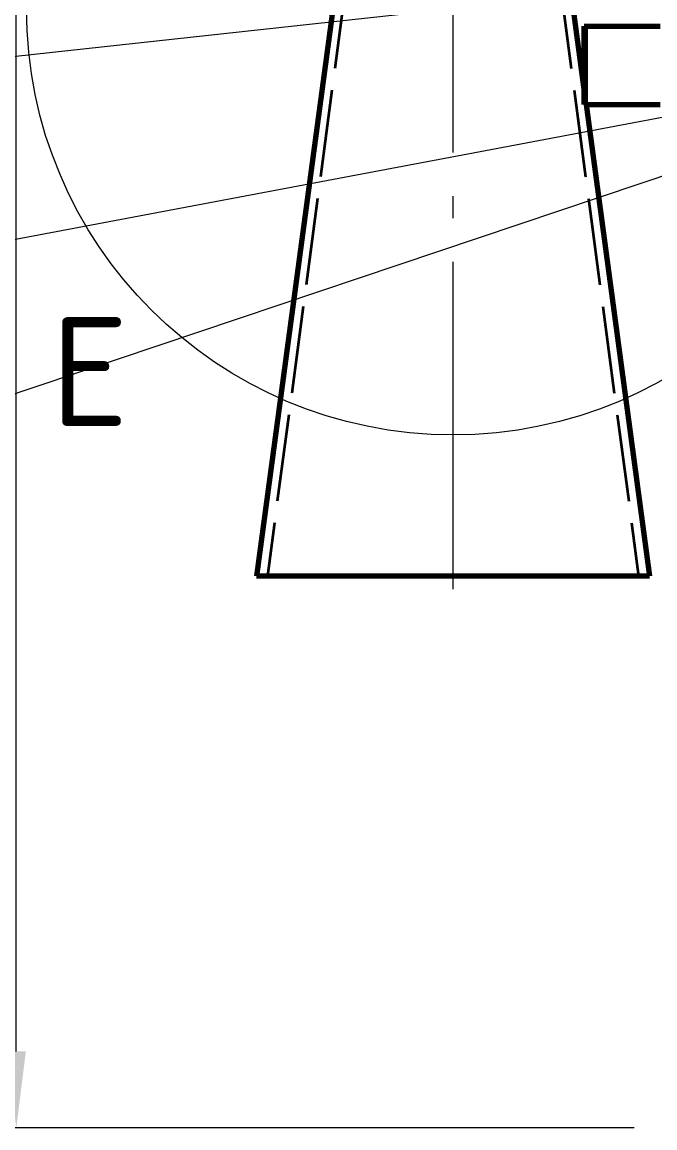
# Model space of a CAD drawing. Header units: millimetres. Extents: x 0 to 2208, y 0 to 420.
# Drawn here: x 69.8 to 98.8, y 102.4 to 153.1 of the extents above; entities that cross this region are included whole.
import ezdxf
from ezdxf.enums import TextEntityAlignment as Align

# ---------------------------------------------------------------- set-up
doc = ezdxf.new("R2010")
doc.units = ezdxf.units.MM
doc.linetypes.add('IRAM-E-TRAZOS', pattern=[5, 4, -1])
doc.linetypes.add('IRAM-F-TRAZO-PUNTO', pattern=[20, 15, -2, 1, -2])
for name, color, linetype, lineweight in [('01-VISIBLE', 7, 'CONTINUOUS', 70), ('02-OCULTA', 4, 'IRAM-E-TRAZOS', 35), ('03-EJE', 1, 'IRAM-F-TRAZO-PUNTO', 18), ('04-COTA', 3, 'CONTINUOUS', 18), ('06-TEXTO', 7, 'CONTINUOUS', 25), ('08-FINA', 5, 'CONTINUOUS', 18)]:
    doc.layers.add(name, color=color, linetype=linetype, lineweight=lineweight)
doc.styles.add('ISO3098', font='isocpeur.ttf')
doc.dimstyles.new('FLAMA-IRAM', dxfattribs={"dimtxt": 3.5, "dimasz": 3.5, "dimexe": 2, "dimexo": 1.5, "dimgap": 1, "dimtad": 1, "dimdec": 1, "dimtxsty": 'ISO3098', "dimblk": 'IRAM_FLECHA', "dimblk1": 'IRAM_FLECHA', "dimblk2": 'IRAM_FLECHA', "dimcen": 2.5, "dimclrd": 256, "dimclre": 256, "dimclrt": 256, "dimazin": 3, "dimtfac": 1, "dimtmove": 0, "dimatfit": 3, "dimlwd": 18, "dimlwe": 18})

# ---------------------------------------------------------------- blocks, each defined once
blk = doc.blocks.new('IRAM_FLECHA')
blk.add_solid([(0, 0), (-1, 0.125), (-1, -0.125)])

msp = doc.modelspace()

# ---------------------------------------------------------------- linework, layer by layer
at = {"layer": '01-VISIBLE'}
for p, q in [((87.378, 178.68), (80.513, 127.68)), ((91.648, 178.68), (95.527, 149.864)), ((95.527, 152.88), (99.003, 152.88)), ((95.527, 149.28), (95.527, 152.88)), ((95.527, 149.28), (99.003, 149.28)), ((95.605, 149.28), (98.513, 127.68))]:
    msp.add_line(p, q, dxfattribs=at)
msp.add_lwpolyline([(98.513, 127.68), (98.413, 127.68), (98.313, 127.68), (98.213, 127.68), (98.113, 127.68), (98.013, 127.68), (97.913, 127.68), (97.813, 127.68), (97.713, 127.68), (97.613, 127.68), (97.513, 127.68), (97.413, 127.68), (97.313, 127.68), (97.213, 127.68), (97.113, 127.68), (97.013, 127.68), (96.913, 127.68), (96.813, 127.68), (96.713, 127.68), (96.613, 127.68), (96.513, 127.68), (96.413, 127.68), (96.313, 127.68), (96.213, 127.68), (96.113, 127.68), (96.013, 127.68), (95.913, 127.68), (95.813, 127.68), (95.713, 127.68), (95.613, 127.68), (95.513, 127.68), (95.413, 127.68), (95.313, 127.68), (95.213, 127.68), (95.113, 127.68), (95.013, 127.68), (94.913, 127.68), (94.813, 127.68), (94.713, 127.68), (94.613, 127.68), (94.513, 127.68), (94.413, 127.68), (94.313, 127.68), (94.213, 127.68), (94.113, 127.68), (94.013, 127.68), (93.913, 127.68), (93.813, 127.68), (93.713, 127.68), (93.613, 127.68), (93.513, 127.68), (93.413, 127.68), (93.313, 127.68), (93.213, 127.68), (93.113, 127.68), (93.013, 127.68), (92.913, 127.68), (92.813, 127.68), (92.713, 127.68), (92.613, 127.68), (92.513, 127.68), (92.413, 127.68), (92.313, 127.68), (92.213, 127.68), (92.113, 127.68), (92.013, 127.68), (91.913, 127.68), (91.813, 127.68), (91.713, 127.68), (91.613, 127.68), (91.513, 127.68), (91.413, 127.68), (91.313, 127.68), (91.213, 127.68), (91.113, 127.68), (91.013, 127.68), (90.913, 127.68), (90.813, 127.68), (90.713, 127.68), (90.613, 127.68), (90.513, 127.68), (90.413, 127.68), (90.313, 127.68), (90.213, 127.68), (90.113, 127.68), (90.013, 127.68), (89.913, 127.68), (89.813, 127.68), (89.713, 127.68), (89.613, 127.68), (89.513, 127.68), (89.413, 127.68), (89.313, 127.68), (89.213, 127.68), (89.113, 127.68), (89.013, 127.68), (88.913, 127.68), (88.813, 127.68), (88.713, 127.68), (88.613, 127.68), (88.513, 127.68), (88.413, 127.68), (88.313, 127.68), (88.213, 127.68), (88.113, 127.68), (88.013, 127.68), (87.913, 127.68), (87.813, 127.68), (87.713, 127.68), (87.613, 127.68), (87.513, 127.68), (87.413, 127.68), (87.313, 127.68), (87.213, 127.68), (87.113, 127.68), (87.013, 127.68), (86.913, 127.68), (86.813, 127.68), (86.713, 127.68), (86.613, 127.68), (86.513, 127.68), (86.413, 127.68), (86.313, 127.68), (86.213, 127.68), (86.113, 127.68), (86.013, 127.68), (85.913, 127.68), (85.813, 127.68), (85.713, 127.68), (85.613, 127.68), (85.513, 127.68), (85.413, 127.68), (85.313, 127.68), (85.213, 127.68), (85.113, 127.68), (85.013, 127.68), (84.913, 127.68), (84.813, 127.68), (84.713, 127.68), (84.613, 127.68), (84.513, 127.68), (84.413, 127.68), (84.313, 127.68), (84.213, 127.68), (84.113, 127.68), (84.013, 127.68), (83.913, 127.68), (83.813, 127.68), (83.713, 127.68), (83.613, 127.68), (83.513, 127.68), (83.413, 127.68), (83.313, 127.68), (83.213, 127.68), (83.113, 127.68), (83.013, 127.68), (82.913, 127.68), (82.813, 127.68), (82.713, 127.68), (82.613, 127.68), (82.513, 127.68), (82.413, 127.68), (82.313, 127.68), (82.213, 127.68), (82.113, 127.68), (82.013, 127.68), (81.913, 127.68), (81.813, 127.68), (81.713, 127.68), (81.613, 127.68), (81.513, 127.68), (81.413, 127.68), (81.313, 127.68), (81.213, 127.68), (81.113, 127.68), (81.013, 127.68), (80.913, 127.68), (80.813, 127.68), (80.713, 127.68), (80.613, 127.68), (80.513, 127.68)], dxfattribs=at)
at = {"layer": '02-OCULTA'}
for p, q in [((87.913, 179.68), (81.013, 127.68)), ((91.113, 179.68), (98.013, 127.68)), ((95.527, 149.28), (95.527, 152.88)), ((95.527, 152.88), (99.003, 152.88)), ((95.645, 149.28), (95.645, 152.88)), ((95.527, 149.864), (95.605, 149.28)), ((95.527, 149.28), (99.003, 149.28))]:
    msp.add_line(p, q, dxfattribs=at)
for points in [[(95.527, 152.88), (95.547, 152.88), (95.566, 152.88), (95.586, 152.88), (95.606, 152.88), (95.626, 152.88), (95.645, 152.88)], [(95.645, 152.88), (95.626, 152.88), (95.606, 152.88), (95.586, 152.88), (95.566, 152.88), (95.547, 152.88), (95.527, 152.88)], [(95.527, 149.28), (95.547, 149.28), (95.566, 149.28), (95.586, 149.28), (95.606, 149.28), (95.626, 149.28), (95.645, 149.28)], [(95.645, 149.28), (95.626, 149.28), (95.606, 149.28), (95.586, 149.28), (95.566, 149.28), (95.547, 149.28), (95.527, 149.28)], [(80.513, 127.68), (80.613, 127.68), (80.713, 127.68), (80.813, 127.68), (80.913, 127.68), (81.013, 127.68), (81.113, 127.68), (81.213, 127.68), (81.313, 127.68), (81.413, 127.68), (81.513, 127.68), (81.613, 127.68), (81.713, 127.68), (81.813, 127.68), (81.913, 127.68), (82.013, 127.68), (82.113, 127.68), (82.213, 127.68), (82.313, 127.68), (82.413, 127.68), (82.513, 127.68), (82.613, 127.68), (82.713, 127.68), (82.813, 127.68), (82.913, 127.68), (83.013, 127.68), (83.113, 127.68), (83.213, 127.68), (83.313, 127.68), (83.413, 127.68), (83.513, 127.68), (83.613, 127.68), (83.713, 127.68), (83.813, 127.68), (83.913, 127.68), (84.013, 127.68), (84.113, 127.68), (84.213, 127.68), (84.313, 127.68), (84.413, 127.68), (84.513, 127.68), (84.613, 127.68), (84.713, 127.68), (84.813, 127.68), (84.913, 127.68), (85.013, 127.68), (85.113, 127.68), (85.213, 127.68), (85.313, 127.68), (85.413, 127.68), (85.513, 127.68), (85.613, 127.68), (85.713, 127.68), (85.813, 127.68), (85.913, 127.68), (86.013, 127.68), (86.113, 127.68), (86.213, 127.68), (86.313, 127.68), (86.413, 127.68), (86.513, 127.68), (86.613, 127.68), (86.713, 127.68), (86.813, 127.68), (86.913, 127.68), (87.013, 127.68), (87.113, 127.68), (87.213, 127.68), (87.313, 127.68), (87.413, 127.68), (87.513, 127.68), (87.613, 127.68), (87.713, 127.68), (87.813, 127.68), (87.913, 127.68), (88.013, 127.68), (88.113, 127.68), (88.213, 127.68), (88.313, 127.68), (88.413, 127.68), (88.513, 127.68), (88.613, 127.68), (88.713, 127.68), (88.813, 127.68), (88.913, 127.68), (89.013, 127.68), (89.113, 127.68), (89.213, 127.68), (89.313, 127.68), (89.413, 127.68), (89.513, 127.68), (89.613, 127.68), (89.713, 127.68), (89.813, 127.68), (89.913, 127.68), (90.013, 127.68), (90.113, 127.68), (90.213, 127.68), (90.313, 127.68), (90.413, 127.68), (90.513, 127.68), (90.613, 127.68), (90.713, 127.68), (90.813, 127.68), (90.913, 127.68), (91.013, 127.68), (91.113, 127.68), (91.213, 127.68), (91.313, 127.68), (91.413, 127.68), (91.513, 127.68), (91.613, 127.68), (91.713, 127.68), (91.813, 127.68), (91.913, 127.68), (92.013, 127.68), (92.113, 127.68), (92.213, 127.68), (92.313, 127.68), (92.413, 127.68), (92.513, 127.68), (92.613, 127.68), (92.713, 127.68), (92.813, 127.68), (92.913, 127.68), (93.013, 127.68), (93.113, 127.68), (93.213, 127.68), (93.313, 127.68), (93.413, 127.68), (93.513, 127.68), (93.613, 127.68), (93.713, 127.68), (93.813, 127.68), (93.913, 127.68), (94.013, 127.68), (94.113, 127.68), (94.213, 127.68), (94.313, 127.68), (94.413, 127.68), (94.513, 127.68), (94.613, 127.68), (94.713, 127.68), (94.813, 127.68), (94.913, 127.68), (95.013, 127.68), (95.113, 127.68), (95.213, 127.68), (95.313, 127.68), (95.413, 127.68), (95.513, 127.68), (95.613, 127.68), (95.713, 127.68), (95.813, 127.68), (95.913, 127.68), (96.013, 127.68), (96.113, 127.68), (96.213, 127.68), (96.313, 127.68), (96.413, 127.68), (96.513, 127.68), (96.613, 127.68), (96.713, 127.68), (96.813, 127.68), (96.913, 127.68), (97.013, 127.68), (97.113, 127.68), (97.213, 127.68), (97.313, 127.68), (97.413, 127.68), (97.513, 127.68), (97.613, 127.68), (97.713, 127.68), (97.813, 127.68), (97.913, 127.68), (98.013, 127.68), (98.113, 127.68), (98.213, 127.68), (98.313, 127.68), (98.413, 127.68), (98.513, 127.68)], [(81.013, 127.68), (81.113, 127.68), (81.213, 127.68), (81.313, 127.68), (81.413, 127.68), (81.513, 127.68), (81.613, 127.68), (81.713, 127.68), (81.813, 127.68), (81.913, 127.68), (82.013, 127.68), (82.113, 127.68), (82.213, 127.68), (82.313, 127.68), (82.413, 127.68), (82.513, 127.68), (82.613, 127.68), (82.713, 127.68), (82.813, 127.68), (82.913, 127.68), (83.013, 127.68), (83.113, 127.68), (83.213, 127.68), (83.313, 127.68), (83.413, 127.68), (83.513, 127.68), (83.613, 127.68), (83.713, 127.68), (83.813, 127.68), (83.913, 127.68), (84.013, 127.68), (84.113, 127.68), (84.213, 127.68), (84.313, 127.68), (84.413, 127.68), (84.513, 127.68), (84.613, 127.68), (84.713, 127.68), (84.813, 127.68), (84.913, 127.68), (85.013, 127.68), (85.113, 127.68), (85.213, 127.68), (85.313, 127.68), (85.413, 127.68), (85.513, 127.68), (85.613, 127.68), (85.713, 127.68), (85.813, 127.68), (85.913, 127.68), (86.013, 127.68), (86.113, 127.68), (86.213, 127.68), (86.313, 127.68), (86.413, 127.68), (86.513, 127.68), (86.613, 127.68), (86.713, 127.68), (86.813, 127.68), (86.913, 127.68), (87.013, 127.68), (87.113, 127.68), (87.213, 127.68), (87.313, 127.68), (87.413, 127.68), (87.513, 127.68), (87.613, 127.68), (87.713, 127.68), (87.813, 127.68), (87.913, 127.68), (88.013, 127.68), (88.113, 127.68), (88.213, 127.68), (88.313, 127.68), (88.413, 127.68), (88.513, 127.68), (88.613, 127.68), (88.713, 127.68), (88.813, 127.68), (88.913, 127.68), (89.013, 127.68), (89.113, 127.68), (89.213, 127.68), (89.313, 127.68), (89.413, 127.68), (89.513, 127.68), (89.613, 127.68), (89.713, 127.68), (89.813, 127.68), (89.913, 127.68), (90.013, 127.68), (90.113, 127.68), (90.213, 127.68), (90.313, 127.68), (90.413, 127.68), (90.513, 127.68), (90.613, 127.68), (90.713, 127.68), (90.813, 127.68), (90.913, 127.68), (91.013, 127.68), (91.113, 127.68), (91.213, 127.68), (91.313, 127.68), (91.413, 127.68), (91.513, 127.68), (91.613, 127.68), (91.713, 127.68), (91.813, 127.68), (91.913, 127.68), (92.013, 127.68), (92.113, 127.68), (92.213, 127.68), (92.313, 127.68), (92.413, 127.68), (92.513, 127.68), (92.613, 127.68), (92.713, 127.68), (92.813, 127.68), (92.913, 127.68), (93.013, 127.68), (93.113, 127.68), (93.213, 127.68), (93.313, 127.68), (93.413, 127.68), (93.513, 127.68), (93.613, 127.68), (93.713, 127.68), (93.813, 127.68), (93.913, 127.68), (94.013, 127.68), (94.113, 127.68), (94.213, 127.68), (94.313, 127.68), (94.413, 127.68), (94.513, 127.68), (94.613, 127.68), (94.713, 127.68), (94.813, 127.68), (94.913, 127.68), (95.013, 127.68), (95.113, 127.68), (95.213, 127.68), (95.313, 127.68), (95.413, 127.68), (95.513, 127.68), (95.613, 127.68), (95.713, 127.68), (95.813, 127.68), (95.913, 127.68), (96.013, 127.68), (96.113, 127.68), (96.213, 127.68), (96.313, 127.68), (96.413, 127.68), (96.513, 127.68), (96.613, 127.68), (96.713, 127.68), (96.813, 127.68), (96.913, 127.68), (97.013, 127.68), (97.113, 127.68), (97.213, 127.68), (97.313, 127.68), (97.413, 127.68), (97.513, 127.68), (97.613, 127.68), (97.713, 127.68), (97.813, 127.68), (97.913, 127.68), (98.013, 127.68)], [(98.013, 127.68), (97.913, 127.68), (97.813, 127.68), (97.713, 127.68), (97.613, 127.68), (97.513, 127.68), (97.413, 127.68), (97.313, 127.68), (97.213, 127.68), (97.113, 127.68), (97.013, 127.68), (96.913, 127.68), (96.813, 127.68), (96.713, 127.68), (96.613, 127.68), (96.513, 127.68), (96.413, 127.68), (96.313, 127.68), (96.213, 127.68), (96.113, 127.68), (96.013, 127.68), (95.913, 127.68), (95.813, 127.68), (95.713, 127.68), (95.613, 127.68), (95.513, 127.68), (95.413, 127.68), (95.313, 127.68), (95.213, 127.68), (95.113, 127.68), (95.013, 127.68), (94.913, 127.68), (94.813, 127.68), (94.713, 127.68), (94.613, 127.68), (94.513, 127.68), (94.413, 127.68), (94.313, 127.68), (94.213, 127.68), (94.113, 127.68), (94.013, 127.68), (93.913, 127.68), (93.813, 127.68), (93.713, 127.68), (93.613, 127.68), (93.513, 127.68), (93.413, 127.68), (93.313, 127.68), (93.213, 127.68), (93.113, 127.68), (93.013, 127.68), (92.913, 127.68), (92.813, 127.68), (92.713, 127.68), (92.613, 127.68), (92.513, 127.68), (92.413, 127.68), (92.313, 127.68), (92.213, 127.68), (92.113, 127.68), (92.013, 127.68), (91.913, 127.68), (91.813, 127.68), (91.713, 127.68), (91.613, 127.68), (91.513, 127.68), (91.413, 127.68), (91.313, 127.68), (91.213, 127.68), (91.113, 127.68), (91.013, 127.68), (90.913, 127.68), (90.813, 127.68), (90.713, 127.68), (90.613, 127.68), (90.513, 127.68), (90.413, 127.68), (90.313, 127.68), (90.213, 127.68), (90.113, 127.68), (90.013, 127.68), (89.913, 127.68), (89.813, 127.68), (89.713, 127.68), (89.613, 127.68), (89.513, 127.68), (89.413, 127.68), (89.313, 127.68), (89.213, 127.68), (89.113, 127.68), (89.013, 127.68), (88.913, 127.68), (88.813, 127.68), (88.713, 127.68), (88.613, 127.68), (88.513, 127.68), (88.413, 127.68), (88.313, 127.68), (88.213, 127.68), (88.113, 127.68), (88.013, 127.68), (87.913, 127.68), (87.813, 127.68), (87.713, 127.68), (87.613, 127.68), (87.513, 127.68), (87.413, 127.68), (87.313, 127.68), (87.213, 127.68), (87.113, 127.68), (87.013, 127.68), (86.913, 127.68), (86.813, 127.68), (86.713, 127.68), (86.613, 127.68), (86.513, 127.68), (86.413, 127.68), (86.313, 127.68), (86.213, 127.68), (86.113, 127.68), (86.013, 127.68), (85.913, 127.68), (85.813, 127.68), (85.713, 127.68), (85.613, 127.68), (85.513, 127.68), (85.413, 127.68), (85.313, 127.68), (85.213, 127.68), (85.113, 127.68), (85.013, 127.68), (84.913, 127.68), (84.813, 127.68), (84.713, 127.68), (84.613, 127.68), (84.513, 127.68), (84.413, 127.68), (84.313, 127.68), (84.213, 127.68), (84.113, 127.68), (84.013, 127.68), (83.913, 127.68), (83.813, 127.68), (83.713, 127.68), (83.613, 127.68), (83.513, 127.68), (83.413, 127.68), (83.313, 127.68), (83.213, 127.68), (83.113, 127.68), (83.013, 127.68), (82.913, 127.68), (82.813, 127.68), (82.713, 127.68), (82.613, 127.68), (82.513, 127.68), (82.413, 127.68), (82.313, 127.68), (82.213, 127.68), (82.113, 127.68), (82.013, 127.68), (81.913, 127.68), (81.813, 127.68), (81.713, 127.68), (81.613, 127.68), (81.513, 127.68), (81.413, 127.68), (81.313, 127.68), (81.213, 127.68), (81.113, 127.68), (81.013, 127.68)]]:
    msp.add_lwpolyline(points, dxfattribs=at)
at = {"layer": '03-EJE'}
msp.add_line((89.513, 127.08), (89.513, 180.28), dxfattribs=at)
at = {"layer": '08-FINA'}
for p, q in [((53.49, 149.77), (89.513, 153.68)), ((53.443, 140.082), (111.6, 151.08)), ((53.304, 130.613), (103.649, 147.542))]:
    msp.add_line(p, q, dxfattribs=at)
msp.add_circle((89.513, 153.68), 19.533, dxfattribs=at)

# ---------------------------------------------------------------- texts
at = {"layer": '06-TEXTO', "style": 'ISO3098'}
msp.add_text('E', height=5, dxfattribs=at).set_placement((72.872, 137.04), align=Align.MIDDLE_CENTER)

# ---------------------------------------------------------------- dimensions: what is measured, and where the dimension line sits
at = {"layer": '04-COTA'}
for base, p1, p2 in [((58.513, 102.4), (80.513, 102.4), (80.513, 249.318)), ((69.513, 102.4), (99.313, 102.4), (110.313, 240.276))]:
    msp.add_linear_dim(base=base, p1=p1, p2=p2, angle=90, dimstyle='FLAMA-IRAM', override={"dimlfac": 5}, dxfattribs=at).render()

doc.saveas('drawing.dxf')
